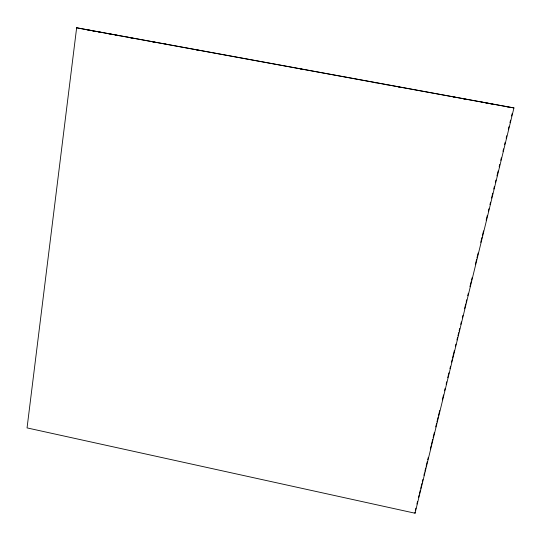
<?xml version="1.0" encoding="UTF-8"?>
<svg xmlns="http://www.w3.org/2000/svg" width="541" height="541" viewBox="0 0 541 541"><rect width="100%" height="100%" fill="white"/><g stroke="black" fill="none" stroke-linecap="round" stroke-linejoin="round"><path stroke-width="0.81" d="M76.646 27.78L27.05 427.904L415.042 513.22L513.95 107.916L76.646 27.78L91.321 30.567M415.312 510.589L415.914 508.134M416.915 504.029L417.517 501.568M418.518 497.47L419.119 495.008M419.518 493.365L420.316 490.085M420.715 488.449L421.919 483.526M422.318 481.882L422.92 479.421M423.921 475.323L424.516 472.861M424.922 471.218L425.72 467.938M426.119 466.301L427.322 461.378M427.721 459.735L428.323 457.273M430.325 449.071L431.123 445.791M431.522 444.154L432.726 439.231M433.125 437.588L434.322 432.672M435.721 426.93L436.526 423.644M436.925 422.007L438.122 417.084M438.528 415.441L439.725 410.524M442.328 399.86L443.525 394.937M444.526 390.839L445.128 388.377M446.129 384.272L446.731 381.811M447.732 377.713L448.929 372.79M449.929 368.692L450.531 366.23M451.532 362.125L452.134 359.67M452.533 358.027L454.332 350.642M455.333 346.544L455.935 344.083M456.935 339.978L457.53 337.523M457.936 335.88L458.734 332.6M459.133 330.957L459.735 328.495M460.736 324.397L461.338 321.936M462.339 317.838L462.934 315.376M464.536 308.81L465.74 303.893M466.139 302.25L466.734 299.788M467.735 295.69L468.337 293.229M469.94 286.662L471.137 281.746M471.542 280.103L472.137 277.641M475.343 264.522L476.54 259.599M476.939 257.956L478.143 253.032M480.746 242.375L481.943 237.452M482.342 235.808L483.546 230.892M486.143 220.228L487.346 215.304M488.347 211.2L488.949 208.745M489.95 204.64L490.545 202.178M491.546 198.08L492.75 193.157M493.75 189.059L494.352 186.598M495.353 182.493L495.948 180.031M496.949 175.933L498.153 171.01M499.154 166.912L499.749 164.45M500.75 160.346L501.351 157.884M502.954 151.324L503.556 148.863M504.557 144.765L505.152 142.303M506.153 138.198L506.755 135.744M508.357 129.177L508.953 126.716M509.953 122.618L510.555 120.156M511.556 116.051L512.158 113.596M98.361 31.899L100.234 32.217M165.458 44.166L165.14 44.376L166.52 44.639M375.407 82.705L375.894 82.739M375.677 82.753L376.178 82.787M386.328 84.707L387.187 84.809M398.203 86.885L399.468 87.06M417.267 90.367L419.059 90.645M453.514 97.015L456.469 97.502M463.13 98.76L465.341 99.125M485.737 102.905L492.242 104.055M481.693 102.161L483.654 102.492M505.057 106.394L507.539 106.82M507.904 106.881L513.95 107.916M86.817 29.708L508.27 106.949M91.95 30.681L93.83 31.04M100.464 32.244L102.283 32.588M108.376 33.691L112.812 34.536M115.192 34.942L119.507 35.76M127.419 37.194L132.227 38.107M152.204 41.738L155.794 42.421M165.384 44.152L168.21 44.693M196.227 49.806L198.547 50.259M300.336 68.896L302.04 69.255M346.112 77.282L346.538 77.41M414.913 512.232L415.042 513.22"/></g></svg>
